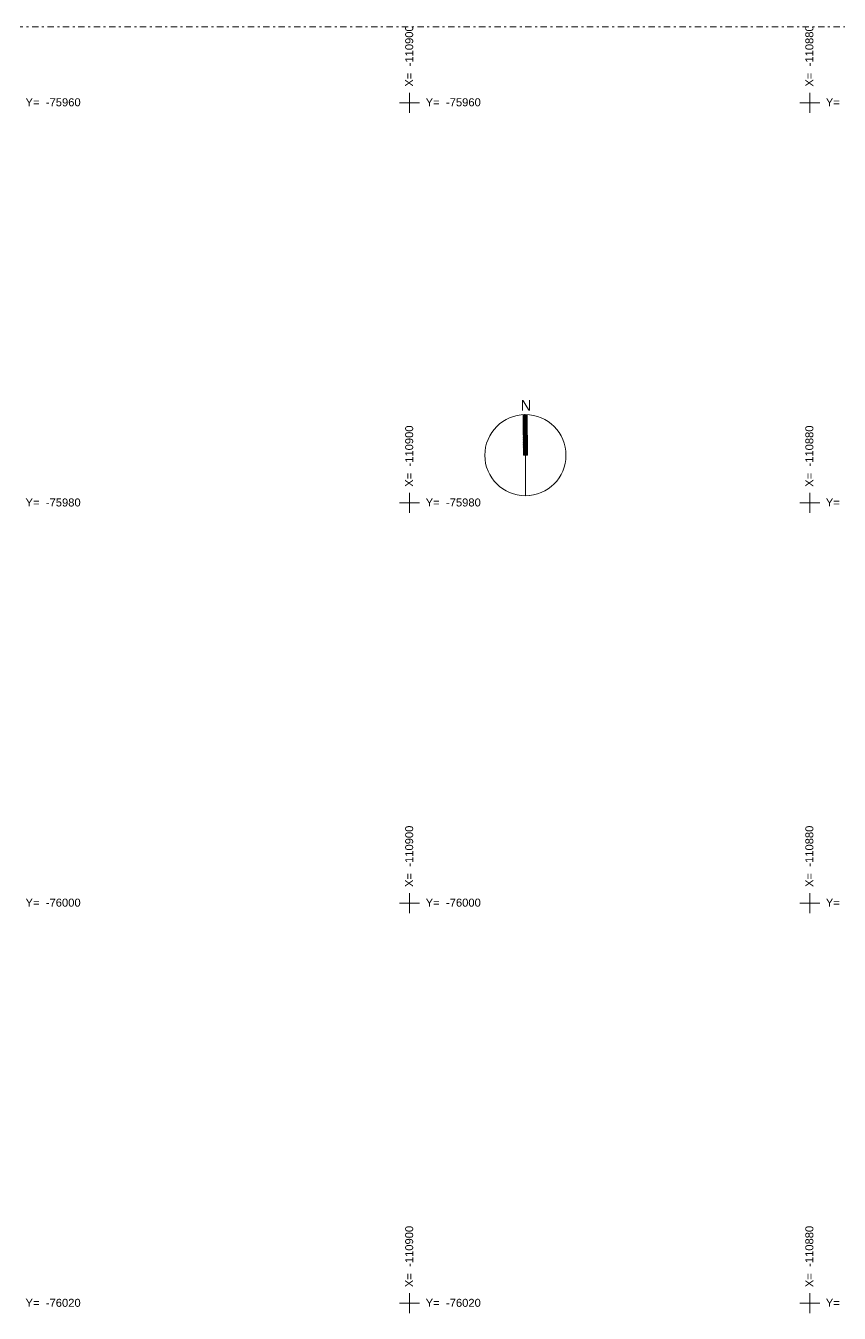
# Model space of a CAD drawing. Header units: metres. Extents: x -111189 to -108577, y -72951 to -72647.
# Drawn here: x -109058.4 to -109017.8, y -72891.2 to -72826.8 of the extents above; entities that cross this region are included whole.
import ezdxf
from ezdxf.xclip import XClip

# ---------------------------------------------------------------- set-up
doc = ezdxf.new("R2010")
doc.units = ezdxf.units.M
doc.header["$MEASUREMENT"] = 0
doc.header["$XCLIPFRAME"] = 2
doc.linetypes.add('Dot & Dashed', pattern=[0.670278, 0.3175, -0.176389, 0, -0.176389])
for name, color, linetype in [('15 - IMAGENS', 7, 'Continuous'), ('Muro Não Confinante - MNC1_1_CRUCES', 7, 'Continuous'), ('Muro Não Confinante - MNC1_1_CRUZ', 7, 'Continuous'), ('Muro Não Confinante - MNC1_1_LEGENDA', 7, 'Continuous')]:
    doc.layers.add(name, color=color, linetype=linetype)
doc.styles.add('ESTILO_GERADO_5', font='arial.ttf')

# ---------------------------------------------------------------- blocks, each defined once
blk = doc.blocks.new('Desenho_2_1', base_point=(1860.768, 3129.317))
at = {"layer": 'Muro Não Confinante - MNC1_1_CRUZ', "color": 7, "linetype": 'Continuous', "lineweight": 18}
for p, q in [((-109039.232, -72831.183), (-109039.232, -72830.183)), ((-109019.232, -72831.183), (-109019.232, -72830.183)), ((-109039.732, -72830.683), (-109038.732, -72830.683)), ((-109019.732, -72830.683), (-109018.732, -72830.683)), ((-109039.232, -72851.183), (-109039.232, -72850.183)), ((-109019.232, -72851.183), (-109019.232, -72850.183)), ((-109039.732, -72850.683), (-109038.732, -72850.683)), ((-109019.732, -72850.683), (-109018.732, -72850.683)), ((-109039.232, -72871.183), (-109039.232, -72870.183)), ((-109019.232, -72871.183), (-109019.232, -72870.183)), ((-109039.732, -72870.683), (-109038.732, -72870.683)), ((-109019.732, -72870.683), (-109018.732, -72870.683)), ((-109039.732, -72890.683), (-109038.732, -72890.683)), ((-109039.232, -72891.183), (-109039.232, -72890.183)), ((-109019.732, -72890.683), (-109018.732, -72890.683)), ((-109019.232, -72891.183), (-109019.232, -72890.183))]:
    blk.add_line(p, q, dxfattribs=at)
at = {"layer": 'Muro Não Confinante - MNC1_1_LEGENDA', "color": 253, "linetype": 'Continuous', "lineweight": 18}
for p, q in [((-109033.556, -72846.407), (-109033.423, -72846.273)), ((-109033.556, -72846.371), (-109033.459, -72846.273)), ((-109033.556, -72846.335), (-109033.495, -72846.273)), ((-109033.556, -72846.443), (-109033.388, -72846.274)), ((-109033.556, -72846.299), (-109033.532, -72846.275)), ((-109033.555, -72846.479), (-109033.354, -72846.275)), ((-109033.555, -72846.514), (-109033.353, -72846.311)), ((-109033.555, -72846.55), (-109033.353, -72846.346)), ((-109033.555, -72846.586), (-109033.353, -72846.382)), ((-109033.555, -72846.622), (-109033.353, -72846.418)), ((-109033.555, -72846.658), (-109033.353, -72846.454)), ((-109033.554, -72846.694), (-109033.353, -72846.49)), ((-109033.554, -72846.729), (-109033.352, -72846.526)), ((-109033.554, -72846.765), (-109033.352, -72846.562)), ((-109033.554, -72846.801), (-109033.352, -72846.597)), ((-109033.554, -72846.837), (-109033.352, -72846.633)), ((-109033.553, -72846.873), (-109033.352, -72846.669)), ((-109033.553, -72846.909), (-109033.352, -72846.705)), ((-109033.553, -72846.945), (-109033.351, -72846.741)), ((-109033.553, -72846.98), (-109033.351, -72846.777)), ((-109033.553, -72847.016), (-109033.351, -72846.812)), ((-109033.553, -72847.052), (-109033.351, -72846.848)), ((-109033.552, -72847.088), (-109033.351, -72846.884)), ((-109033.552, -72847.124), (-109033.35, -72846.92)), ((-109033.552, -72847.16), (-109033.35, -72846.956)), ((-109033.552, -72847.195), (-109033.35, -72846.992)), ((-109033.552, -72847.231), (-109033.35, -72847.028)), ((-109033.552, -72847.267), (-109033.35, -72847.063)), ((-109033.551, -72847.303), (-109033.35, -72847.099)), ((-109033.551, -72847.339), (-109033.349, -72847.135)), ((-109033.551, -72847.375), (-109033.349, -72847.171)), ((-109033.551, -72847.41), (-109033.349, -72847.207)), ((-109033.551, -72847.446), (-109033.349, -72847.243)), ((-109033.551, -72847.482), (-109033.349, -72847.278)), ((-109033.55, -72847.518), (-109033.349, -72847.314)), ((-109033.55, -72847.554), (-109033.348, -72847.35)), ((-109033.55, -72847.59), (-109033.348, -72847.386)), ((-109033.55, -72847.626), (-109033.348, -72847.422)), ((-109033.55, -72847.661), (-109033.348, -72847.458)), ((-109033.55, -72847.697), (-109033.348, -72847.494)), ((-109033.549, -72847.733), (-109033.348, -72847.529)), ((-109033.549, -72847.769), (-109033.347, -72847.565)), ((-109033.549, -72847.805), (-109033.347, -72847.601)), ((-109033.549, -72847.841), (-109033.347, -72847.637)), ((-109033.549, -72847.876), (-109033.347, -72847.673)), ((-109033.549, -72847.912), (-109033.347, -72847.709)), ((-109033.548, -72847.948), (-109033.347, -72847.744)), ((-109033.548, -72847.984), (-109033.346, -72847.78)), ((-109033.548, -72848.02), (-109033.346, -72847.816)), ((-109033.548, -72848.056), (-109033.346, -72847.852)), ((-109033.548, -72848.092), (-109033.346, -72847.888)), ((-109033.547, -72848.127), (-109033.346, -72847.924)), ((-109033.547, -72848.163), (-109033.346, -72847.959)), ((-109033.547, -72848.199), (-109033.345, -72847.995)), ((-109033.547, -72848.235), (-109033.345, -72848.031)), ((-109033.547, -72848.271), (-109033.345, -72848.067)), ((-109033.541, -72848.301), (-109033.345, -72848.103)), ((-109033.505, -72848.301), (-109033.345, -72848.139)), ((-109033.469, -72848.301), (-109033.344, -72848.175)), ((-109033.433, -72848.3), (-109033.344, -72848.21)), ((-109033.398, -72848.3), (-109033.344, -72848.246)), ((-109033.362, -72848.3), (-109033.344, -72848.282))]:
    blk.add_line(p, q, dxfattribs=at)
at = {"layer": 'Muro Não Confinante - MNC1_1_LEGENDA', "color": 7, "linetype": 'Continuous', "lineweight": 18}
for p, q in [((-109033.547, -72848.301), (-109033.556, -72846.276)), ((-109033.344, -72848.3), (-109033.354, -72846.275)), ((-109033.547, -72848.301), (-109033.344, -72848.3)), ((-109033.436, -72850.328), (-109033.445, -72848.3)), ((-109033.233, -72850.327), (-109033.233, -72850.317))]:
    blk.add_line(p, q, dxfattribs=at)
blk.add_circle((-109033.445, -72848.3), 2.028, dxfattribs=at)
at = {"layer": 'Muro Não Confinante - MNC1_1_CRUCES', "color": 7, "linetype": 'Continuous', "lineweight": 18, "char_height": 0.4, "attachment_point": 7, "rotation": 90, "style": 'ESTILO_GERADO_5'}
for s, insert in [('\\A1;{\\pql;\\fArial|b0|i0|c0|p0;\\W1.000000;-110900}', (-109039.048, -72828.865)), ('\\A1;{\\pql;\\fArial|b0|i0|c0|p0;\\W1.000000;-110880}', (-109019.048, -72828.865)), ('\\A1;{\\pql;\\fArial|b0|i0|c0|p0;\\W1.000000;X=}', (-109039.055, -72829.88)), ('\\A1;{\\pql;\\fArial|b0|i0|c0|p0;\\W1.000000;X=}', (-109019.055, -72829.88)), ('\\A1;{\\pql;\\fArial|b0|i0|c0|p0;\\W1.000000;-110900}', (-109039.048, -72848.865)), ('\\A1;{\\pql;\\fArial|b0|i0|c0|p0;\\W1.000000;-110880}', (-109019.048, -72848.865)), ('\\A1;{\\pql;\\fArial|b0|i0|c0|p0;\\W1.000000;X=}', (-109039.055, -72849.88)), ('\\A1;{\\pql;\\fArial|b0|i0|c0|p0;\\W1.000000;X=}', (-109019.055, -72849.88)), ('\\A1;{\\pql;\\fArial|b0|i0|c0|p0;\\W1.000000;-110900}', (-109039.048, -72868.865)), ('\\A1;{\\pql;\\fArial|b0|i0|c0|p0;\\W1.000000;-110880}', (-109019.048, -72868.865)), ('\\A1;{\\pql;\\fArial|b0|i0|c0|p0;\\W1.000000;X=}', (-109039.055, -72869.88)), ('\\A1;{\\pql;\\fArial|b0|i0|c0|p0;\\W1.000000;X=}', (-109019.055, -72869.88)), ('\\A1;{\\pql;\\fArial|b0|i0|c0|p0;\\W1.000000;-110900}', (-109039.048, -72888.865)), ('\\A1;{\\pql;\\fArial|b0|i0|c0|p0;\\W1.000000;-110880}', (-109019.048, -72888.865)), ('\\A1;{\\pql;\\fArial|b0|i0|c0|p0;\\W1.000000;X=}', (-109039.055, -72889.88)), ('\\A1;{\\pql;\\fArial|b0|i0|c0|p0;\\W1.000000;X=}', (-109019.055, -72889.88))]:
    blk.add_mtext(s, dxfattribs=dict(at, insert=insert))
at = {"layer": 'Muro Não Confinante - MNC1_1_CRUCES', "color": 7, "linetype": 'Continuous', "lineweight": 18, "char_height": 0.4, "attachment_point": 7, "style": 'ESTILO_GERADO_5'}
for s, insert in [('\\A1;{\\pql;\\fArial|b0|i0|c0|p0;\\W1.000000;Y=}', (-109058.43, -72830.86)), ('\\A1;{\\pql;\\fArial|b0|i0|c0|p0;\\W1.000000;-75960}', (-109057.414, -72830.867)), ('\\A1;{\\pql;\\fArial|b0|i0|c0|p0;\\W1.000000;Y=}', (-109038.43, -72830.86)), ('\\A1;{\\pql;\\fArial|b0|i0|c0|p0;\\W1.000000;-75960}', (-109037.414, -72830.867)), ('\\A1;{\\pql;\\fArial|b0|i0|c0|p0;\\W1.000000;Y=}', (-109018.43, -72830.86)), ('\\A1;{\\pql;\\fArial|b0|i0|c0|p0;\\W1.000000;Y=}', (-109058.43, -72850.86)), ('\\A1;{\\pql;\\fArial|b0|i0|c0|p0;\\W1.000000;-75980}', (-109057.414, -72850.867)), ('\\A1;{\\pql;\\fArial|b0|i0|c0|p0;\\W1.000000;Y=}', (-109038.43, -72850.86)), ('\\A1;{\\pql;\\fArial|b0|i0|c0|p0;\\W1.000000;-75980}', (-109037.414, -72850.867)), ('\\A1;{\\pql;\\fArial|b0|i0|c0|p0;\\W1.000000;Y=}', (-109018.43, -72850.86)), ('\\A1;{\\pql;\\fArial|b0|i0|c0|p0;\\W1.000000;Y=}', (-109058.43, -72870.86)), ('\\A1;{\\pql;\\fArial|b0|i0|c0|p0;\\W1.000000;-76000}', (-109057.414, -72870.867)), ('\\A1;{\\pql;\\fArial|b0|i0|c0|p0;\\W1.000000;Y=}', (-109038.43, -72870.86)), ('\\A1;{\\pql;\\fArial|b0|i0|c0|p0;\\W1.000000;-76000}', (-109037.414, -72870.867)), ('\\A1;{\\pql;\\fArial|b0|i0|c0|p0;\\W1.000000;Y=}', (-109018.43, -72870.86)), ('\\A1;{\\pql;\\fArial|b0|i0|c0|p0;\\W1.000000;Y=}', (-109058.43, -72890.86)), ('\\A1;{\\pql;\\fArial|b0|i0|c0|p0;\\W1.000000;-76020}', (-109057.414, -72890.867)), ('\\A1;{\\pql;\\fArial|b0|i0|c0|p0;\\W1.000000;Y=}', (-109038.43, -72890.86)), ('\\A1;{\\pql;\\fArial|b0|i0|c0|p0;\\W1.000000;-76020}', (-109037.414, -72890.867)), ('\\A1;{\\pql;\\fArial|b0|i0|c0|p0;\\W1.000000;Y=}', (-109018.43, -72890.86))]:
    blk.add_mtext(s, dxfattribs=dict(at, insert=insert))
at = {"layer": 'Muro Não Confinante - MNC1_1_LEGENDA', "color": 7, "linetype": 'Continuous', "lineweight": 18, "insert": (-109033.681, -72846.073), "char_height": 0.52721, "attachment_point": 7, "rotation": 0.27455, "style": 'ESTILO_GERADO_5'}
blk.add_mtext('\\A1;{\\pql;\\fArial|b0|i0|c0|p0;\\W1.000000;N}', dxfattribs=at)

msp = doc.modelspace()

# ---------------------------------------------------------------- block references
at = {"layer": '15 - IMAGENS', "color": 7, "linetype": 'Dot & Dashed', "lineweight": 13}
ref = msp.add_blockref('Desenho_2_1', (1860.768, 3129.317), dxfattribs=at)
XClip(ref).set_block_clipping_path([(-109139.7319146391, -72951.182822302), (-109015.7061846391, -72826.892712302)])

doc.saveas('drawing.dxf')
